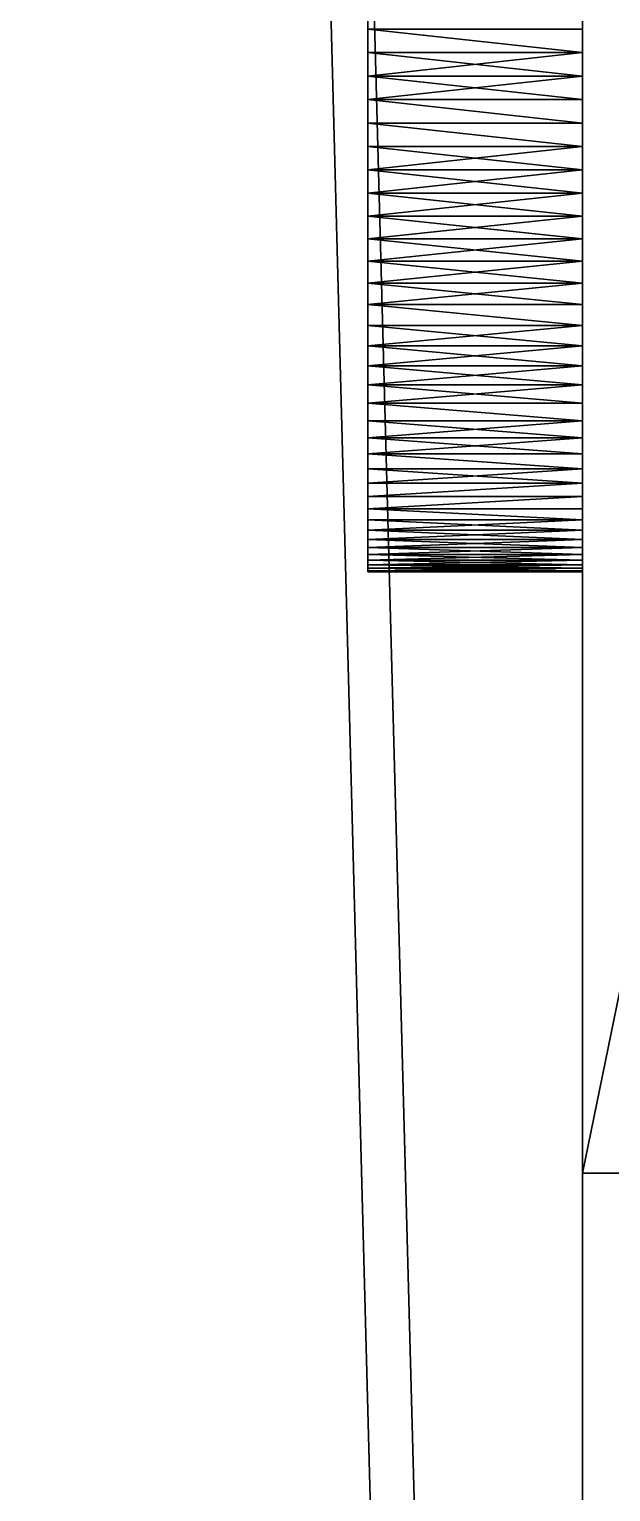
# Model space of a CAD drawing. Header units: millimetres. Extents: x 0 to 520, y -2 to 382.
# Drawn here: x 6.92 to 9.63, y 57.52 to 64.33 of the extents above; entities that cross this region are included whole.
import ezdxf

# ---------------------------------------------------------------- set-up
doc = ezdxf.new("R2010")
doc.units = ezdxf.units.MM

msp = doc.modelspace()

# ---------------------------------------------------------------- linework, layer by layer
at = {"layer": 'BRASS', "color": 52}
for points in [[(0, 380, 98), (10, 10, 98), (10, 370, 98)], [(0, 380, 98), (0, 0, 98), (10, 10, 98)], [(20.5, 20.5, 90), (0, 380, 90), (20.5, 359.5, 90)], [(0, 0, 90), (0, 380, 90), (20.5, 20.5, 90)]]:
    msp.add_3dface(points, dxfattribs=at)
at = {"layer": 'TEAK', "color": 34}
for points in [[(0, 0), (0, 380), (20, 20)], [(20, 20), (0, 380), (20, 360)], [(0, 380, 90), (0, 0, 90), (9.5, 20, 90)], [(0, 380, 90), (9.5, 20, 90), (9.5, 360, 90)], [(9.5, 360, 90), (9.5, 20, 90), (9.5, 81, 86)], [(14, 81, 68.5), (9.5, 81, 68.5), (9.5, 59, 68.5)], [(14, 81, 68.5), (9.5, 59, 68.5), (14, 59, 68.5)], [(9.5, 59, 68.5), (9.5, 81, 68.5), (9.5, 75.6721, 69.8246)], [(9.5, 59, 86), (9.5, 75.0455, 73.9821), (9.5, 81, 86)], [(9.5, 20, 90), (9.5, 59, 86), (9.5, 81, 86)], [(9.5, 59, 68.5), (9.5, 75.6721, 69.8246), (9.5, 64.3279, 69.8246)], [(9.5, 59, 86), (9.5, 64.9545, 73.9821), (9.5, 75.0455, 73.9821)], [(8.5, 62.4251, 73.5361), (8.5, 65.9577, 70.9963), (8.5, 66.1178, 72.5958)], [(8.5, 62.4251, 73.5361), (8.5, 66.1178, 72.5958), (8.5, 65.4964, 73.6127)], [(8.5, 61.9521, 72.8038), (8.5, 65.5749, 70.4639), (8.5, 65.9577, 70.9963)], [(8.5, 62.4251, 73.5361), (8.5, 61.9521, 72.8038), (8.5, 65.9577, 70.9963)], [(8.5, 61.8334, 71.618), (8.5, 64.8546, 69.9728), (8.5, 65.5749, 70.4639)], [(8.5, 61.9521, 72.8038), (8.5, 61.8334, 71.618), (8.5, 65.5749, 70.4639)], [(8.5, 63.8903, 74.1973), (8.5, 65.4964, 73.6127), (8.5, 64.3279, 74.1754)], [(8.5, 62.4251, 73.5361), (8.5, 65.4964, 73.6127), (8.5, 63.8903, 74.1973)], [(9.5, 59, 86), (9.5, 64.8546, 74.0272), (9.5, 64.9545, 73.9821)], [(8.5, 61.8334, 71.618), (8.5, 64.7524, 69.9327), (8.5, 64.8546, 69.9728)], [(9.5, 59, 86), (9.5, 64.7524, 74.0673), (9.5, 64.8546, 74.0272)], [(8.5, 62.6716, 70.2463), (8.5, 64.6485, 69.8977), (8.5, 64.7524, 69.9327)], [(8.5, 61.8334, 71.618), (8.5, 62.6716, 70.2463), (8.5, 64.7524, 69.9327)], [(9.5, 59, 86), (9.5, 64.6485, 74.1023), (9.5, 64.7524, 74.0673)], [(8.5, 63.6721, 69.8246), (8.5, 64.5429, 69.868), (8.5, 64.6485, 69.8977)], [(8.5, 62.6716, 70.2463), (8.5, 63.6721, 69.8246), (8.5, 64.6485, 69.8977)], [(9.5, 59, 86), (9.5, 64.5429, 74.132), (9.5, 64.6485, 74.1023)], [(8.5, 63.6721, 69.8246), (8.5, 64.3279, 69.8246), (8.5, 64.5429, 69.868)], [(9.5, 59, 86), (9.5, 64.4359, 74.1564), (9.5, 64.5429, 74.132)], [(9.5, 59, 86), (9.5, 64.3279, 74.1754), (9.5, 64.4359, 74.1564)], [(8.5, 64.219, 69.8109), (9.5, 64.219, 69.8109), (8.5, 64.3279, 69.8246)], [(9.5, 64.219, 69.8109), (9.5, 64.3279, 69.8246), (8.5, 64.3279, 69.8246)], [(8.5, 64.3279, 74.1754), (9.5, 64.219, 74.1891), (8.5, 64.219, 74.1891)], [(9.5, 64.3279, 74.1754), (9.5, 64.219, 74.1891), (8.5, 64.3279, 74.1754)], [(8.5, 63.6721, 69.8246), (8.5, 64.219, 69.8109), (8.5, 64.3279, 69.8246)], [(8.5, 64, 74.2), (8.5, 64.3279, 74.1754), (8.5, 64.219, 74.1891)], [(8.5, 63.8903, 74.1973), (8.5, 64.3279, 74.1754), (8.5, 64, 74.2)], [(9.5, 59, 68.5), (9.5, 64.3279, 69.8246), (9.5, 64.219, 69.8109)], [(9.5, 59, 86), (9.5, 64.219, 74.1891), (9.5, 64.3279, 74.1754)], [(9.5, 64.1097, 69.8027), (9.5, 64.219, 69.8109), (8.5, 64.1097, 69.8027)], [(8.5, 64.1097, 69.8027), (9.5, 64.219, 69.8109), (8.5, 64.219, 69.8109)], [(9.5, 64.219, 74.1891), (9.5, 64.1097, 74.1973), (8.5, 64.219, 74.1891)], [(8.5, 64.219, 74.1891), (9.5, 64.1097, 74.1973), (8.5, 64.1097, 74.1973)], [(8.5, 63.781, 69.8109), (8.5, 64.1097, 69.8027), (8.5, 64.219, 69.8109)], [(8.5, 63.6721, 69.8246), (8.5, 63.781, 69.8109), (8.5, 64.219, 69.8109)], [(8.5, 64, 74.2), (8.5, 64.219, 74.1891), (8.5, 64.1097, 74.1973)], [(9.5, 59, 68.5), (9.5, 64.219, 69.8109), (9.5, 64.1097, 69.8027)], [(9.5, 59, 86), (9.5, 64.1097, 74.1973), (9.5, 64.219, 74.1891)], [(9.5, 64, 69.8), (9.5, 64.1097, 69.8027), (8.5, 64, 69.8)], [(8.5, 64, 69.8), (9.5, 64.1097, 69.8027), (8.5, 64.1097, 69.8027)], [(8.5, 64.1097, 74.1973), (9.5, 64, 74.2), (8.5, 64, 74.2)], [(9.5, 64.1097, 74.1973), (9.5, 64, 74.2), (8.5, 64.1097, 74.1973)], [(8.5, 63.781, 69.8109), (8.5, 64, 69.8), (8.5, 64.1097, 69.8027)], [(9.5, 59, 68.5), (9.5, 64.1097, 69.8027), (9.5, 64, 69.8)], [(9.5, 59, 86), (9.5, 64, 74.2), (9.5, 64.1097, 74.1973)], [(9.5, 64, 74.2), (9.5, 63.8903, 74.1973), (8.5, 64, 74.2)], [(8.5, 64, 74.2), (9.5, 63.8903, 74.1973), (8.5, 63.8903, 74.1973)], [(8.5, 63.8903, 69.8027), (9.5, 63.8903, 69.8027), (8.5, 64, 69.8)], [(9.5, 63.8903, 69.8027), (9.5, 64, 69.8), (8.5, 64, 69.8)], [(8.5, 63.781, 69.8109), (8.5, 63.8903, 69.8027), (8.5, 64, 69.8)], [(9.5, 59, 68.5), (9.5, 64, 69.8), (9.5, 63.8903, 69.8027)], [(9.5, 59, 86), (9.5, 63.8903, 74.1973), (9.5, 64, 74.2)], [(8.5, 63.8903, 74.1973), (9.5, 63.781, 74.1891), (8.5, 63.781, 74.1891)], [(9.5, 63.8903, 74.1973), (9.5, 63.781, 74.1891), (8.5, 63.8903, 74.1973)], [(8.5, 63.781, 69.8109), (9.5, 63.781, 69.8109), (8.5, 63.8903, 69.8027)], [(9.5, 63.781, 69.8109), (9.5, 63.8903, 69.8027), (8.5, 63.8903, 69.8027)], [(8.5, 63.6721, 74.1754), (8.5, 63.8903, 74.1973), (8.5, 63.781, 74.1891)], [(8.5, 63.3515, 74.1023), (8.5, 63.8903, 74.1973), (8.5, 63.6721, 74.1754)], [(8.5, 62.4251, 73.5361), (8.5, 63.8903, 74.1973), (8.5, 63.3515, 74.1023)], [(9.5, 59, 68.5), (9.5, 63.8903, 69.8027), (9.5, 63.781, 69.8109)], [(9.5, 59, 86), (9.5, 63.781, 74.1891), (9.5, 63.8903, 74.1973)], [(8.5, 63.781, 74.1891), (9.5, 63.6721, 74.1754), (8.5, 63.6721, 74.1754)], [(9.5, 63.781, 74.1891), (9.5, 63.6721, 74.1754), (8.5, 63.781, 74.1891)], [(8.5, 63.6721, 69.8246), (9.5, 63.781, 69.8109), (8.5, 63.781, 69.8109)], [(9.5, 63.6721, 69.8246), (9.5, 63.781, 69.8109), (8.5, 63.6721, 69.8246)], [(9.5, 59, 68.5), (9.5, 63.781, 69.8109), (9.5, 63.6721, 69.8246)], [(9.5, 59, 86), (9.5, 63.6721, 74.1754), (9.5, 63.781, 74.1891)], [(8.5, 63.6721, 74.1754), (9.5, 63.5641, 74.1564), (8.5, 63.5641, 74.1564)], [(9.5, 63.6721, 74.1754), (9.5, 63.5641, 74.1564), (8.5, 63.6721, 74.1754)], [(8.5, 63.5641, 69.8436), (9.5, 63.6721, 69.8246), (8.5, 63.6721, 69.8246)], [(9.5, 63.5641, 69.8436), (9.5, 63.6721, 69.8246), (8.5, 63.5641, 69.8436)], [(8.5, 63.0455, 70.0179), (8.5, 63.5641, 69.8436), (8.5, 63.6721, 69.8246)], [(8.5, 62.6716, 70.2463), (8.5, 63.0455, 70.0179), (8.5, 63.6721, 69.8246)], [(8.5, 63.4571, 74.132), (8.5, 63.6721, 74.1754), (8.5, 63.5641, 74.1564)], [(8.5, 63.3515, 74.1023), (8.5, 63.6721, 74.1754), (8.5, 63.4571, 74.132)], [(9.5, 59, 68.5), (9.5, 63.6721, 69.8246), (9.5, 63.5641, 69.8436)], [(9.5, 59, 86), (9.5, 63.5641, 74.1564), (9.5, 63.6721, 74.1754)], [(8.5, 63.5641, 74.1564), (9.5, 63.4571, 74.132), (8.5, 63.4571, 74.132)], [(9.5, 63.5641, 74.1564), (9.5, 63.4571, 74.132), (8.5, 63.5641, 74.1564)], [(8.5, 63.4571, 69.868), (9.5, 63.5641, 69.8436), (8.5, 63.5641, 69.8436)], [(9.5, 63.4571, 69.868), (9.5, 63.5641, 69.8436), (8.5, 63.4571, 69.868)], [(8.5, 63.0455, 70.0179), (8.5, 63.4571, 69.868), (8.5, 63.5641, 69.8436)], [(9.5, 59, 68.5), (9.5, 63.5641, 69.8436), (9.5, 63.4571, 69.868)], [(9.5, 59, 86), (9.5, 63.4571, 74.132), (9.5, 63.5641, 74.1564)], [(8.5, 63.4571, 74.132), (9.5, 63.3515, 74.1023), (8.5, 63.3515, 74.1023)], [(9.5, 63.4571, 74.132), (9.5, 63.3515, 74.1023), (8.5, 63.4571, 74.132)], [(8.5, 63.3515, 69.8977), (9.5, 63.4571, 69.868), (8.5, 63.4571, 69.868)], [(9.5, 63.3515, 69.8977), (9.5, 63.4571, 69.868), (8.5, 63.3515, 69.8977)], [(8.5, 63.0455, 70.0179), (8.5, 63.3515, 69.8977), (8.5, 63.4571, 69.868)], [(9.5, 59, 68.5), (9.5, 63.4571, 69.868), (9.5, 63.3515, 69.8977)], [(9.5, 59, 86), (9.5, 63.3515, 74.1023), (9.5, 63.4571, 74.132)], [(8.5, 63.3515, 74.1023), (9.5, 63.2476, 74.0673), (8.5, 63.2476, 74.0673)], [(9.5, 63.3515, 74.1023), (9.5, 63.2476, 74.0673), (8.5, 63.3515, 74.1023)], [(9.5, 63.2476, 69.9327), (9.5, 63.3515, 69.8977), (8.5, 63.2476, 69.9327)], [(8.5, 63.2476, 69.9327), (9.5, 63.3515, 69.8977), (8.5, 63.3515, 69.8977)], [(8.5, 63.0455, 70.0179), (8.5, 63.2476, 69.9327), (8.5, 63.3515, 69.8977)], [(8.5, 63.1454, 74.0272), (8.5, 63.3515, 74.1023), (8.5, 63.2476, 74.0673)], [(8.5, 63.0455, 73.9821), (8.5, 63.3515, 74.1023), (8.5, 63.1454, 74.0272)], [(8.5, 62.7607, 73.8177), (8.5, 63.3515, 74.1023), (8.5, 63.0455, 73.9821)], [(8.5, 62.5036, 73.6127), (8.5, 63.3515, 74.1023), (8.5, 62.7607, 73.8177)], [(8.5, 62.4251, 73.5361), (8.5, 63.3515, 74.1023), (8.5, 62.5036, 73.6127)], [(9.5, 59, 68.5), (9.5, 63.3515, 69.8977), (9.5, 63.2476, 69.9327)], [(9.5, 59, 86), (9.5, 63.2476, 74.0673), (9.5, 63.3515, 74.1023)], [(8.5, 63.2476, 74.0673), (9.5, 63.1454, 74.0272), (8.5, 63.1454, 74.0272)], [(9.5, 63.2476, 74.0673), (9.5, 63.1454, 74.0272), (8.5, 63.2476, 74.0673)], [(9.5, 63.1454, 69.9728), (9.5, 63.2476, 69.9327), (8.5, 63.1454, 69.9728)], [(8.5, 63.1454, 69.9728), (9.5, 63.2476, 69.9327), (8.5, 63.2476, 69.9327)], [(8.5, 63.0455, 70.0179), (8.5, 63.1454, 69.9728), (8.5, 63.2476, 69.9327)], [(9.5, 59, 68.5), (9.5, 63.2476, 69.9327), (9.5, 63.1454, 69.9728)], [(9.5, 59, 86), (9.5, 63.1454, 74.0272), (9.5, 63.2476, 74.0673)], [(8.5, 63.1454, 74.0272), (9.5, 63.0455, 73.9821), (8.5, 63.0455, 73.9821)], [(9.5, 63.1454, 74.0272), (9.5, 63.0455, 73.9821), (8.5, 63.1454, 74.0272)], [(9.5, 63.0455, 70.0179), (9.5, 63.1454, 69.9728), (8.5, 63.0455, 70.0179)], [(8.5, 63.0455, 70.0179), (9.5, 63.1454, 69.9728), (8.5, 63.1454, 69.9728)], [(9.5, 59, 68.5), (9.5, 63.1454, 69.9728), (9.5, 63.0455, 70.0179)], [(9.5, 59, 86), (9.5, 63.0455, 73.9821), (9.5, 63.1454, 74.0272)], [(8.5, 63.0455, 73.9821), (9.5, 62.9478, 73.9321), (8.5, 62.9478, 73.9321)], [(9.5, 63.0455, 73.9821), (9.5, 62.9478, 73.9321), (8.5, 63.0455, 73.9821)], [(8.5, 62.9478, 70.0679), (9.5, 62.9478, 70.0679), (8.5, 63.0455, 70.0179)], [(9.5, 62.9478, 70.0679), (9.5, 63.0455, 70.0179), (8.5, 63.0455, 70.0179)], [(8.5, 62.6716, 70.2463), (8.5, 62.9478, 70.0679), (8.5, 63.0455, 70.0179)], [(8.5, 62.8528, 73.8772), (8.5, 63.0455, 73.9821), (8.5, 62.9478, 73.9321)], [(8.5, 62.7607, 73.8177), (8.5, 63.0455, 73.9821), (8.5, 62.8528, 73.8772)], [(9.5, 59, 68.5), (9.5, 63.0455, 70.0179), (9.5, 62.9478, 70.0679)], [(9.5, 59, 86), (9.5, 62.9478, 73.9321), (9.5, 63.0455, 73.9821)], [(9.5, 62.9478, 73.9321), (9.5, 62.8528, 73.8772), (8.5, 62.9478, 73.9321)], [(8.5, 62.9478, 73.9321), (9.5, 62.8528, 73.8772), (8.5, 62.8528, 73.8772)], [(9.5, 62.8528, 70.1228), (9.5, 62.9478, 70.0679), (8.5, 62.8528, 70.1228)], [(8.5, 62.8528, 70.1228), (9.5, 62.9478, 70.0679), (8.5, 62.9478, 70.0679)], [(8.5, 62.7607, 70.1823), (8.5, 62.8528, 70.1228), (8.5, 62.9478, 70.0679)], [(8.5, 62.6716, 70.2463), (8.5, 62.7607, 70.1823), (8.5, 62.9478, 70.0679)], [(9.5, 59, 68.5), (9.5, 62.9478, 70.0679), (9.5, 62.8528, 70.1228)], [(9.5, 59, 86), (9.5, 62.8528, 73.8772), (9.5, 62.9478, 73.9321)], [(9.5, 62.8528, 73.8772), (9.5, 62.7607, 73.8177), (8.5, 62.8528, 73.8772)], [(8.5, 62.8528, 73.8772), (9.5, 62.7607, 73.8177), (8.5, 62.7607, 73.8177)], [(9.5, 62.7607, 70.1823), (9.5, 62.8528, 70.1228), (8.5, 62.7607, 70.1823)], [(8.5, 62.7607, 70.1823), (9.5, 62.8528, 70.1228), (8.5, 62.8528, 70.1228)], [(9.5, 59, 68.5), (9.5, 62.8528, 70.1228), (9.5, 62.7607, 70.1823)], [(9.5, 59, 86), (9.5, 62.7607, 73.8177), (9.5, 62.8528, 73.8772)], [(9.5, 62.7607, 73.8177), (9.5, 62.6716, 73.7537), (8.5, 62.7607, 73.8177)], [(8.5, 62.7607, 73.8177), (9.5, 62.6716, 73.7537), (8.5, 62.6716, 73.7537)], [(9.5, 62.6716, 70.2463), (9.5, 62.7607, 70.1823), (8.5, 62.6716, 70.2463)], [(8.5, 62.6716, 70.2463), (9.5, 62.7607, 70.1823), (8.5, 62.7607, 70.1823)], [(8.5, 62.5036, 73.6127), (8.5, 62.7607, 73.8177), (8.5, 62.6716, 73.7537)], [(9.5, 59, 68.5), (9.5, 62.7607, 70.1823), (9.5, 62.6716, 70.2463)], [(9.5, 59, 86), (9.5, 62.6716, 73.7537), (9.5, 62.7607, 73.8177)], [(9.5, 62.6716, 73.7537), (9.5, 62.5859, 73.6853), (8.5, 62.6716, 73.7537)], [(8.5, 62.6716, 73.7537), (9.5, 62.5859, 73.6853), (8.5, 62.5859, 73.6853)], [(9.5, 62.5859, 70.3147), (9.5, 62.6716, 70.2463), (8.5, 62.5859, 70.3147)], [(8.5, 62.5859, 70.3147), (9.5, 62.6716, 70.2463), (8.5, 62.6716, 70.2463)], [(8.5, 62.4251, 70.4639), (8.5, 62.5859, 70.3147), (8.5, 62.6716, 70.2463)], [(8.5, 62.3505, 70.5443), (8.5, 62.4251, 70.4639), (8.5, 62.6716, 70.2463)], [(8.5, 62.2137, 70.7158), (8.5, 62.3505, 70.5443), (8.5, 62.6716, 70.2463)], [(8.5, 62.0423, 70.9963), (8.5, 62.2137, 70.7158), (8.5, 62.6716, 70.2463)], [(8.5, 61.8334, 71.618), (8.5, 62.0423, 70.9963), (8.5, 62.6716, 70.2463)], [(8.5, 62.5036, 73.6127), (8.5, 62.6716, 73.7537), (8.5, 62.5859, 73.6853)], [(9.5, 59, 68.5), (9.5, 62.6716, 70.2463), (9.5, 62.5859, 70.3147)], [(9.5, 59, 86), (9.5, 62.5859, 73.6853), (9.5, 62.6716, 73.7537)], [(9.5, 62.5859, 73.6853), (9.5, 62.5036, 73.6127), (8.5, 62.5859, 73.6853)], [(8.5, 62.5859, 73.6853), (9.5, 62.5036, 73.6127), (8.5, 62.5036, 73.6127)], [(8.5, 62.5036, 70.3873), (9.5, 62.5036, 70.3873), (8.5, 62.5859, 70.3147)], [(9.5, 62.5036, 70.3873), (9.5, 62.5859, 70.3147), (8.5, 62.5859, 70.3147)], [(8.5, 62.4251, 70.4639), (8.5, 62.5036, 70.3873), (8.5, 62.5859, 70.3147)], [(9.5, 59, 68.5), (9.5, 62.5859, 70.3147), (9.5, 62.5036, 70.3873)], [(9.5, 59, 86), (9.5, 62.5036, 73.6127), (9.5, 62.5859, 73.6853)], [(9.5, 62.5036, 73.6127), (9.5, 62.4251, 73.5361), (8.5, 62.5036, 73.6127)], [(8.5, 62.5036, 73.6127), (9.5, 62.4251, 73.5361), (8.5, 62.4251, 73.5361)], [(9.5, 62.4251, 70.4639), (9.5, 62.5036, 70.3873), (8.5, 62.4251, 70.4639)], [(8.5, 62.4251, 70.4639), (9.5, 62.5036, 70.3873), (8.5, 62.5036, 70.3873)], [(9.5, 59, 68.5), (9.5, 62.5036, 70.3873), (9.5, 62.4251, 70.4639)], [(9.5, 59, 86), (9.5, 62.4251, 73.5361), (9.5, 62.5036, 73.6127)], [(9.5, 62.4251, 73.5361), (9.5, 62.3505, 73.4557), (8.5, 62.4251, 73.5361)], [(8.5, 62.4251, 73.5361), (9.5, 62.3505, 73.4557), (8.5, 62.3505, 73.4557)], [(9.5, 62.3505, 70.5443), (9.5, 62.4251, 70.4639), (8.5, 62.3505, 70.5443)], [(8.5, 62.3505, 70.5443), (9.5, 62.4251, 70.4639), (8.5, 62.4251, 70.4639)], [(8.5, 62.4251, 73.5361), (8.5, 62.3505, 73.4557), (8.5, 61.9521, 72.8038)], [(9.5, 59, 68.5), (9.5, 62.4251, 70.4639), (9.5, 62.3505, 70.5443)], [(9.5, 59, 86), (9.5, 62.3505, 73.4557), (9.5, 62.4251, 73.5361)], [(9.5, 62.3505, 73.4557), (9.5, 62.28, 73.3717), (8.5, 62.3505, 73.4557)], [(8.5, 62.3505, 73.4557), (9.5, 62.28, 73.3717), (8.5, 62.28, 73.3717)], [(8.5, 62.28, 70.6283), (9.5, 62.28, 70.6283), (8.5, 62.3505, 70.5443)], [(9.5, 62.28, 70.6283), (9.5, 62.3505, 70.5443), (8.5, 62.3505, 70.5443)], [(8.5, 62.2137, 70.7158), (8.5, 62.28, 70.6283), (8.5, 62.3505, 70.5443)], [(8.5, 62.3505, 73.4557), (8.5, 62.28, 73.3717), (8.5, 62.2137, 73.2842)], [(8.5, 62.3505, 73.4557), (8.5, 62.2137, 73.2842), (8.5, 61.9521, 72.8038)], [(9.5, 59, 68.5), (9.5, 62.3505, 70.5443), (9.5, 62.28, 70.6283)], [(9.5, 59, 86), (9.5, 62.28, 73.3717), (9.5, 62.3505, 73.4557)], [(9.5, 62.28, 73.3717), (9.5, 62.2137, 73.2842), (8.5, 62.28, 73.3717)], [(8.5, 62.28, 73.3717), (9.5, 62.2137, 73.2842), (8.5, 62.2137, 73.2842)], [(9.5, 62.2137, 70.7158), (9.5, 62.28, 70.6283), (8.5, 62.2137, 70.7158)], [(8.5, 62.2137, 70.7158), (9.5, 62.28, 70.6283), (8.5, 62.28, 70.6283)], [(9.5, 59, 68.5), (9.5, 62.28, 70.6283), (9.5, 62.2137, 70.7158)], [(9.5, 59, 86), (9.5, 62.2137, 73.2842), (9.5, 62.28, 73.3717)], [(8.5, 62.2137, 73.2842), (9.5, 62.2137, 73.2842), (8.5, 62.1519, 73.1936)], [(9.5, 62.2137, 73.2842), (9.5, 62.1519, 73.1936), (8.5, 62.1519, 73.1936)], [(9.5, 62.1519, 70.8064), (9.5, 62.2137, 70.7158), (8.5, 62.1519, 70.8064)], [(8.5, 62.1519, 70.8064), (9.5, 62.2137, 70.7158), (8.5, 62.2137, 70.7158)], [(8.5, 62.0423, 70.9963), (8.5, 62.1519, 70.8064), (8.5, 62.2137, 70.7158)], [(8.5, 62.2137, 73.2842), (8.5, 62.1519, 73.1936), (8.5, 62.0947, 73.1)], [(8.5, 62.2137, 73.2842), (8.5, 62.0947, 73.1), (8.5, 61.9521, 72.8038)], [(9.5, 59, 68.5), (9.5, 62.2137, 70.7158), (9.5, 62.1519, 70.8064)], [(9.5, 59, 86), (9.5, 62.1519, 73.1936), (9.5, 62.2137, 73.2842)], [(8.5, 62.1519, 73.1936), (9.5, 62.1519, 73.1936), (8.5, 62.0947, 73.1)], [(9.5, 62.1519, 73.1936), (9.5, 62.0947, 73.1), (8.5, 62.0947, 73.1)], [(9.5, 62.0947, 70.9), (9.5, 62.1519, 70.8064), (8.5, 62.0947, 70.9)], [(8.5, 62.0947, 70.9), (9.5, 62.1519, 70.8064), (8.5, 62.1519, 70.8064)], [(8.5, 62.0423, 70.9963), (8.5, 62.0947, 70.9), (8.5, 62.1519, 70.8064)], [(9.5, 59, 68.5), (9.5, 62.1519, 70.8064), (9.5, 62.0947, 70.9)], [(9.5, 59, 86), (9.5, 62.0947, 73.1), (9.5, 62.1519, 73.1936)], [(9.5, 62.0947, 73.1), (9.5, 62.0423, 73.0037), (8.5, 62.0947, 73.1)], [(8.5, 62.0947, 73.1), (9.5, 62.0423, 73.0037), (8.5, 62.0423, 73.0037)], [(8.5, 62.0423, 70.9963), (9.5, 62.0423, 70.9963), (8.5, 62.0947, 70.9)], [(9.5, 62.0423, 70.9963), (9.5, 62.0947, 70.9), (8.5, 62.0947, 70.9)], [(8.5, 62.0947, 73.1), (8.5, 62.0423, 73.0037), (8.5, 61.9521, 72.8038)], [(8.5, 62.0423, 73.0037), (9.5, 61.9947, 72.9048), (8.5, 61.9947, 72.9048)], [(9.5, 62.0423, 73.0037), (9.5, 61.9947, 72.9048), (8.5, 62.0423, 73.0037)], [(9.5, 61.9947, 71.0952), (9.5, 62.0423, 70.9963), (8.5, 61.9947, 71.0952)], [(8.5, 61.9947, 71.0952), (9.5, 62.0423, 70.9963), (8.5, 62.0423, 70.9963)], [(8.5, 61.9521, 71.1962), (8.5, 61.9947, 71.0952), (8.5, 62.0423, 70.9963)], [(8.5, 61.8822, 71.4042), (8.5, 61.9521, 71.1962), (8.5, 62.0423, 70.9963)], [(8.5, 61.8334, 71.618), (8.5, 61.8822, 71.4042), (8.5, 62.0423, 70.9963)], [(8.5, 62.0423, 73.0037), (8.5, 61.9947, 72.9048), (8.5, 61.9521, 72.8038)], [(9.5, 59, 68.5), (9.5, 62.0947, 70.9), (9.5, 62.0423, 70.9963)], [(9.5, 59, 86), (9.5, 62.0423, 73.0037), (9.5, 62.0947, 73.1)], [(9.5, 59, 68.5), (9.5, 62.0423, 70.9963), (9.5, 61.9947, 71.0952)], [(9.5, 59, 86), (9.5, 61.9947, 72.9048), (9.5, 62.0423, 73.0037)], [(8.5, 61.9947, 72.9048), (9.5, 61.9521, 72.8038), (8.5, 61.9521, 72.8038)], [(9.5, 61.9947, 72.9048), (9.5, 61.9521, 72.8038), (8.5, 61.9947, 72.9048)], [(9.5, 61.9521, 71.1962), (9.5, 61.9947, 71.0952), (8.5, 61.9521, 71.1962)], [(8.5, 61.9521, 71.1962), (9.5, 61.9947, 71.0952), (8.5, 61.9947, 71.0952)], [(9.5, 59, 68.5), (9.5, 61.9947, 71.0952), (9.5, 61.9521, 71.1962)], [(9.5, 59, 86), (9.5, 61.9521, 72.8038), (9.5, 61.9947, 72.9048)], [(8.5, 61.9521, 72.8038), (9.5, 61.9146, 72.7007), (8.5, 61.9146, 72.7007)], [(9.5, 61.9521, 72.8038), (9.5, 61.9146, 72.7007), (8.5, 61.9521, 72.8038)], [(9.5, 61.9146, 71.2993), (9.5, 61.9521, 71.1962), (8.5, 61.9146, 71.2993)], [(8.5, 61.9146, 71.2993), (9.5, 61.9521, 71.1962), (8.5, 61.9521, 71.1962)], [(8.5, 61.8822, 71.4042), (8.5, 61.9146, 71.2993), (8.5, 61.9521, 71.1962)], [(8.5, 61.9521, 72.8038), (8.5, 61.8007, 72.0548), (8.5, 61.8334, 71.618)], [(8.5, 61.9521, 72.8038), (8.5, 61.9146, 72.7007), (8.5, 61.8822, 72.5958)], [(8.5, 61.9521, 72.8038), (8.5, 61.8822, 72.5958), (8.5, 61.8552, 72.4895)], [(8.5, 61.9521, 72.8038), (8.5, 61.8552, 72.4895), (8.5, 61.8007, 72.0548)], [(8.5, 61.9146, 72.7007), (9.5, 61.8822, 72.5958), (8.5, 61.8822, 72.5958)], [(9.5, 61.9146, 72.7007), (9.5, 61.8822, 72.5958), (8.5, 61.9146, 72.7007)], [(9.5, 61.8822, 71.4042), (9.5, 61.9146, 71.2993), (8.5, 61.8822, 71.4042)], [(8.5, 61.8822, 71.4042), (9.5, 61.9146, 71.2993), (8.5, 61.9146, 71.2993)], [(9.5, 59, 68.5), (9.5, 61.9521, 71.1962), (9.5, 61.9146, 71.2993)], [(9.5, 61.9521, 72.8038), (9.5, 59, 68.5), (9.5, 61.9146, 72.7007)], [(9.5, 59, 86), (9.5, 59, 68.5), (9.5, 61.9521, 72.8038)], [(9.5, 61.8822, 71.4042), (9.5, 59, 68.5), (9.5, 61.9146, 71.2993)], [(9.5, 61.9146, 72.7007), (9.5, 59, 68.5), (9.5, 61.8822, 72.5958)], [(8.5, 61.8822, 72.5958), (9.5, 61.8552, 72.4895), (8.5, 61.8552, 72.4895)], [(9.5, 61.8822, 72.5958), (9.5, 61.8552, 72.4895), (8.5, 61.8822, 72.5958)], [(9.5, 61.8552, 71.5105), (9.5, 61.8822, 71.4042), (8.5, 61.8552, 71.5105)], [(8.5, 61.8552, 71.5105), (9.5, 61.8822, 71.4042), (8.5, 61.8822, 71.4042)], [(8.5, 61.8334, 71.618), (8.5, 61.8552, 71.5105), (8.5, 61.8822, 71.4042)], [(8.5, 61.8552, 72.4895), (9.5, 61.8334, 72.382), (8.5, 61.8334, 72.382)], [(9.5, 61.8552, 72.4895), (9.5, 61.8334, 72.382), (8.5, 61.8552, 72.4895)], [(8.5, 61.8334, 71.618), (9.5, 61.8552, 71.5105), (8.5, 61.8552, 71.5105)], [(9.5, 61.8334, 71.618), (9.5, 61.8552, 71.5105), (8.5, 61.8334, 71.618)], [(8.5, 61.8552, 72.4895), (8.5, 61.8334, 72.382), (8.5, 61.8007, 72.0548)], [(9.5, 61.8552, 71.5105), (9.5, 59, 68.5), (9.5, 61.8822, 71.4042)], [(9.5, 61.8822, 72.5958), (9.5, 59, 68.5), (9.5, 61.8552, 72.4895)], [(9.5, 61.8334, 71.618), (9.5, 59, 68.5), (9.5, 61.8552, 71.5105)], [(9.5, 61.8552, 72.4895), (9.5, 59, 68.5), (9.5, 61.8334, 72.382)], [(8.5, 61.8334, 72.382), (9.5, 61.8171, 72.2736), (8.5, 61.8171, 72.2736)], [(9.5, 61.8334, 72.382), (9.5, 61.8171, 72.2736), (8.5, 61.8334, 72.382)], [(8.5, 61.8171, 71.7264), (9.5, 61.8334, 71.618), (8.5, 61.8334, 71.618)], [(9.5, 61.8171, 71.7264), (9.5, 61.8334, 71.618), (8.5, 61.8171, 71.7264)], [(8.5, 61.8062, 71.8356), (8.5, 61.8171, 71.7264), (8.5, 61.8334, 71.618)], [(8.5, 61.8007, 72.0548), (8.5, 61.8062, 71.8356), (8.5, 61.8334, 71.618)], [(8.5, 61.8334, 72.382), (8.5, 61.8171, 72.2736), (8.5, 61.8062, 72.1644)], [(8.5, 61.8334, 72.382), (8.5, 61.8062, 72.1644), (8.5, 61.8007, 72.0548)], [(8.5, 61.8171, 72.2736), (9.5, 61.8062, 72.1644), (8.5, 61.8062, 72.1644)], [(9.5, 61.8171, 72.2736), (9.5, 61.8062, 72.1644), (8.5, 61.8171, 72.2736)], [(8.5, 61.8062, 71.8356), (9.5, 61.8171, 71.7264), (8.5, 61.8171, 71.7264)], [(9.5, 61.8062, 71.8356), (9.5, 61.8171, 71.7264), (8.5, 61.8062, 71.8356)], [(8.5, 61.8062, 72.1644), (9.5, 61.8007, 72.0548), (8.5, 61.8007, 72.0548)], [(9.5, 61.8062, 72.1644), (9.5, 61.8007, 72.0548), (8.5, 61.8062, 72.1644)], [(8.5, 61.8007, 71.9452), (9.5, 61.8007, 71.9452), (8.5, 61.8062, 71.8356)], [(9.5, 61.8007, 71.9452), (9.5, 61.8062, 71.8356), (8.5, 61.8062, 71.8356)], [(8.5, 61.8007, 72.0548), (8.5, 61.8007, 71.9452), (8.5, 61.8062, 71.8356)], [(8.5, 61.8007, 72.0548), (9.5, 61.8007, 71.9452), (8.5, 61.8007, 71.9452)], [(9.5, 61.8007, 72.0548), (9.5, 61.8007, 71.9452), (8.5, 61.8007, 72.0548)], [(9.5, 61.8171, 71.7264), (9.5, 59, 68.5), (9.5, 61.8334, 71.618)], [(9.5, 61.8334, 72.382), (9.5, 59, 68.5), (9.5, 61.8171, 72.2736)], [(9.5, 61.8062, 71.8356), (9.5, 59, 68.5), (9.5, 61.8171, 71.7264)], [(9.5, 61.8171, 72.2736), (9.5, 59, 68.5), (9.5, 61.8062, 72.1644)], [(9.5, 61.8007, 71.9452), (9.5, 59, 68.5), (9.5, 61.8062, 71.8356)], [(9.5, 61.8062, 72.1644), (9.5, 59, 68.5), (9.5, 61.8007, 72.0548)], [(9.5, 61.8007, 72.0548), (9.5, 59, 68.5), (9.5, 61.8007, 71.9452)], [(14, 59, 86), (9.5, 59, 86), (9.5, 20, 86)], [(14, 59, 86), (9.5, 20, 86), (20, 20, 86)], [(14, 59, 86), (14, 59, 68.5), (9.5, 59, 68.5)], [(14, 59, 86), (9.5, 59, 68.5), (9.5, 59, 86)], [(9.5, 20, 90), (9.5, 20, 86), (9.5, 59, 86)]]:
    msp.add_3dface(points, dxfattribs=at)

doc.saveas('drawing.dxf')
